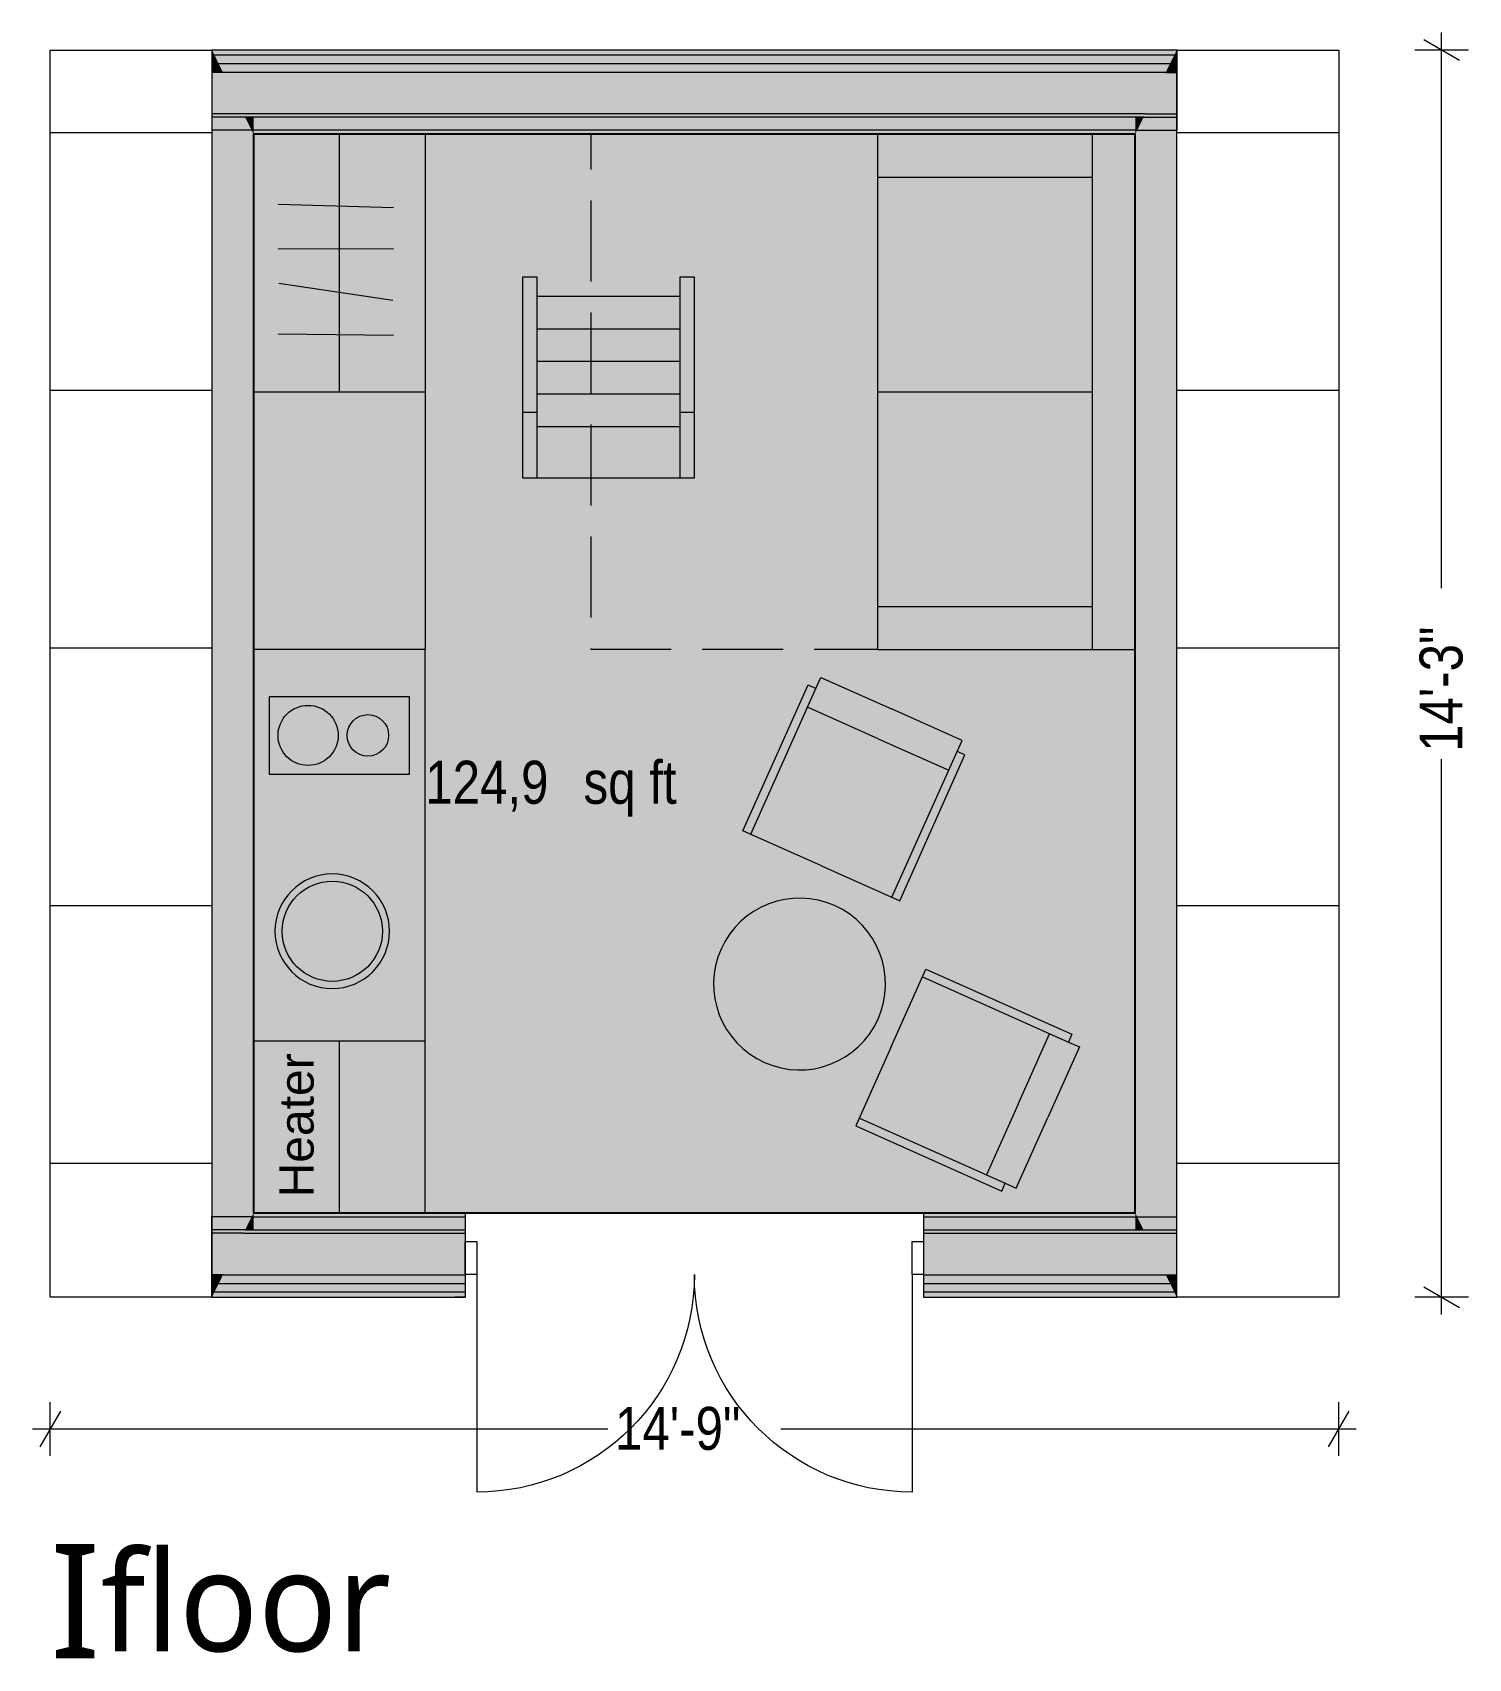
# Model space of a CAD drawing. Header units: millimetres. Extents: x -441769 to -416837, y 102511 to 137331.
# Drawn here: x -430183 to -425169, y 123371 to 129050 of the extents above; entities that cross this region are included whole.
import ezdxf
from ezdxf.enums import TextEntityAlignment as Align

# ---------------------------------------------------------------- set-up
doc = ezdxf.new("R2010")
doc.units = ezdxf.units.MM
doc.header["$MEASUREMENT"] = 0
doc.linetypes.add('Hidden Line', pattern=[391.222223, 282.222223, -109])
for name, color, linetype, lineweight in [('0_Pen_No__1', 7, 'Continuous', 13), ('1.VÄLISSEINAD_Pen_No__1', 7, 'Continuous', 13), ('1.VÄLISSEINAD_Pen_No__19', 255, 'Continuous', 0), ('2.SISUSTUS_Pen_No__101', 252, 'Continuous', 13), ('2D Drafting - General_Pen_No__1', 7, 'Continuous', 13), ('ARCHICAD Doors_Pen_No__1', 7, 'Continuous', 13), ('ARCHICAD Zone Stamps_Pen_No__1', 7, 'Continuous', 13), ('Dimensioning - General_Pen_No__1', 7, 'Continuous', 13), ('Interior - Furniture _Pen_No__101', 252, 'Continuous', 13)]:
    doc.layers.add(name, color=color, linetype=linetype, lineweight=lineweight)
for name, color, linetype in [('1.VÄLISSEINAD', 7, 'Continuous'), ('2.SISUSTUS', 7, 'Continuous'), ('ARCHICAD Doors', 7, 'Continuous'), ('Dimensioning - General', 7, 'Continuous'), ('Interior - Furniture', 7, 'Continuous'), ('Model Unit - Zone', 7, 'Continuous')]:
    doc.layers.add(name, color=color, linetype=linetype)
for name, color, linetype, lineweight, true_color in [('1.VÄLISSEINAD_Pen_No__107', 7, 'Continuous', 13, 0xaaaaaa), ('1.VÄLISSEINAD_Pen_No__61', 7, 'Continuous', 20, 0x6a6a6a), ('2D Drafting - General_Pen_No__102', 7, 'Continuous', 13, 0xcccccc), ('2D Drafting - General_Pen_No__61', 7, 'Continuous', 20, 0x6a6a6a), ('ARCHICAD Doors_Pen_No__23', 7, 'Continuous', 20, 0xff6600), ('ARCHICAD Doors_Pen_No__3', 7, 'Continuous', 18, 0xff6600), ('Interior - Furniture _Pen_No__81', 7, 'Continuous', 20, 0x6a6a6a), ('Interior - Furniture _Pen_No__86', 7, 'Continuous', 20, 0x5555ff), ('Model Unit - Zone_Pen_No__54', 7, 'Continuous', 25, 0xbd8b17)]:
    doc.layers.add(name, color=color, linetype=linetype, lineweight=lineweight, true_color=true_color)
doc.styles.add('GENERATED_STYLE_1', font='arial.ttf')
doc.styles.add('GENERATED_STYLE_2', font='techl___.ttf')
doc.dimstyles.new('GENERATED_STYLE__1', dxfattribs={"dimtxt": 150, "dimasz": 95, "dimexe": 0.18, "dimexo": 0.0625, "dimgap": 0.09, "dimtad": 0, "dimdec": 0, "dimlfac": 0.03937, "dimzin": 0, "dimdsep": 46, "dimlunit": 4, "dimtxsty": 'GENERATED_STYLE_2', "dimblk": 'ARROWHEAD_2', "dimblk1": 'ARROWHEAD_2', "dimblk2": 'ARROWHEAD_2', "dimcen": 0.09, "dimse1": 1, "dimse2": 1, "dimclrd": 7, "dimclre": 7, "dimclrt": 7, "dimadec": 0, "dimazin": 0, "dimtfac": 1, "dimtdec": 4, "dimtmove": 0, "dimatfit": 3, "dimfxl": 1, "dimtolj": 1, "dimtzin": 0, "dimarcsym": 0})
doc.dimstyles.new('GENERATED_STYLE__2', dxfattribs={"dimtxt": 150, "dimasz": 95, "dimexe": 0.18, "dimexo": 0.0625, "dimgap": 0.09, "dimtad": 0, "dimtih": 1, "dimtoh": 1, "dimdec": 0, "dimlfac": 0.03937, "dimzin": 0, "dimdsep": 46, "dimlunit": 4, "dimtxsty": 'GENERATED_STYLE_2', "dimblk": 'ARROWHEAD_2', "dimblk1": 'ARROWHEAD_2', "dimblk2": 'ARROWHEAD_2', "dimcen": 0.09, "dimse1": 1, "dimse2": 1, "dimclrd": 7, "dimclre": 7, "dimclrt": 7, "dimadec": 0, "dimazin": 0, "dimtfac": 1, "dimtdec": 4, "dimtmove": 0, "dimatfit": 3, "dimfxl": 1, "dimtolj": 1, "dimtzin": 0, "dimarcsym": 0})
pattern_1 = [(0, (0, 0), (0, 900), [])]

# ---------------------------------------------------------------- blocks, each defined once
blk = doc.blocks.new('_030_3', base_point=(-428255.4, 126585.6))
at = {"layer": 'Model Unit - Zone_Pen_No__54', "linetype": 'Continuous', "lineweight": 0, "true_color": 0xede1c4}
blk.add_hatch(color=254, dxfattribs=at).paths.add_polyline_path([(-429411.8, 124927), (-426332.8, 124927), (-426332.8, 128695), (-429411.8, 128695)])
at = {"layer": 'ARCHICAD Zone Stamps_Pen_No__1', "color": 7, "lineweight": 13, "style": 'GENERATED_STYLE_2'}
for tag, p in [('DUMMY_342', (-428811.8, 126506.4)), ('DUMMY_343', (-428307.1, 126506.3))]:
    blk.add_attdef(tag, text='', height=150, dxfattribs=at).set_placement(p, align=Align.TOP_LEFT)
blk = doc.blocks.new('Wall_1', base_point=(-429556.8, 128989))
at = {"layer": '1.VÄLISSEINAD_Pen_No__107', "linetype": 'Continuous', "lineweight": 13, "true_color": 0xaaaaaa}
for points in [[(-429556.8, 128971), (-429547.9, 128971), (-429556.8, 128989)], [(-429533.1, 128941), (-429547.9, 128971), (-429556.8, 128971), (-429556.8, 128941)], [(-429518.3, 128911), (-429533.1, 128941), (-429556.8, 128941), (-429556.8, 128911)], [(-429446.8, 128766), (-429518.3, 128911), (-429556.8, 128911), (-429556.8, 128766)], [(-429440.9, 128754), (-429446.8, 128766), (-429556.8, 128766), (-429556.8, 128754)], [(-429418.7, 128709), (-429440.9, 128754), (-429556.8, 128754), (-429556.8, 128709)], [(-429440.9, 124868), (-429418.7, 124913), (-429556.8, 124913), (-429556.8, 124868)], [(-429446.8, 124856), (-429440.9, 124868), (-429556.8, 124868), (-429556.8, 124856)], [(-429518.3, 124711), (-429446.8, 124856), (-429556.8, 124856), (-429556.8, 124711)], [(-429533.1, 124681), (-429518.3, 124711), (-429556.8, 124711), (-429556.8, 124681)], [(-429547.9, 124651), (-429533.1, 124681), (-429556.8, 124681), (-429556.8, 124651)], [(-429547.9, 124651), (-429556.8, 124651), (-429556.8, 124633)]]:
    blk.add_hatch(color=253, dxfattribs=at).paths.add_polyline_path(points)
at = {"layer": '1.VÄLISSEINAD_Pen_No__61', "linetype": 'Continuous', "lineweight": 20, "true_color": 0x6a6a6a}
for points in [[(-429556.8, 128709), (-429556.8, 128695), (-429411.8, 128695), (-429418.7, 128709)], [(-429411.8, 124927), (-429411.8, 128695), (-429556.8, 128695), (-429556.8, 124927)], [(-429556.8, 124913), (-429418.7, 124913), (-429411.8, 124927), (-429556.8, 124927)]]:
    blk.add_hatch(color=251, dxfattribs=at).paths.add_polyline_path(points)
at = {"layer": '1.VÄLISSEINAD_Pen_No__1', "color": 7, "linetype": 'Continuous', "lineweight": 13}
for p, q in [((-429547.9, 128971), (-429556.8, 128971)), ((-429533.1, 128941), (-429556.8, 128941)), ((-429518.3, 128911), (-429556.8, 128911)), ((-429446.8, 128766), (-429556.8, 128766)), ((-429440.9, 128754), (-429556.8, 128754)), ((-429418.7, 128709), (-429556.8, 128709)), ((-429418.7, 124913), (-429556.8, 124913)), ((-429440.9, 124868), (-429556.8, 124868)), ((-429446.8, 124856), (-429556.8, 124856)), ((-429518.3, 124711), (-429556.8, 124711)), ((-429533.1, 124681), (-429556.8, 124681)), ((-429547.9, 124651), (-429556.8, 124651))]:
    blk.add_line(p, q, dxfattribs=at)
at = {"layer": '1.VÄLISSEINAD_Pen_No__1', "color": 7, "linetype": 'Continuous', "lineweight": 13, "flags": 128}
for points in [[(-429556.8, 128989), (-429556.8, 128971)], [(-429556.8, 128971), (-429556.8, 128941)], [(-429556.8, 128941), (-429556.8, 128911)], [(-429556.8, 128911), (-429556.8, 128766)], [(-429556.8, 128766), (-429556.8, 128754)], [(-429556.8, 128754), (-429556.8, 128709)], [(-429556.8, 124868), (-429556.8, 124913)], [(-429556.8, 124856), (-429556.8, 124868)], [(-429556.8, 124711), (-429556.8, 124856)], [(-429556.8, 124681), (-429556.8, 124711)], [(-429556.8, 124651), (-429556.8, 124681)], [(-429556.8, 124633), (-429556.8, 124651)]]:
    blk.add_lwpolyline(points, dxfattribs=at)
at = {"layer": '1.VÄLISSEINAD_Pen_No__19', "color": 255, "linetype": 'Continuous', "lineweight": 0, "flags": 128}
for points in [[(-429556.8, 128709), (-429556.8, 124913)], [(-429411.8, 124927), (-429411.8, 128695)]]:
    blk.add_lwpolyline(points, dxfattribs=at)
blk = doc.blocks.new('Wall_2', base_point=(-426187.8, 124633))
at = {"layer": '1.VÄLISSEINAD_Pen_No__107', "linetype": 'Continuous', "lineweight": 13, "true_color": 0xaaaaaa}
for points in [[(-426196.7, 128971), (-426187.8, 128971), (-426187.8, 128989)], [(-426211.5, 128941), (-426226.3, 128911), (-426187.8, 128911), (-426187.8, 128941)], [(-426196.7, 128971), (-426211.5, 128941), (-426187.8, 128941), (-426187.8, 128971)], [(-426226.3, 128911), (-426297.8, 128766), (-426187.8, 128766), (-426187.8, 128911)], [(-426303.7, 128754), (-426325.9, 128709), (-426187.8, 128709), (-426187.8, 128754)], [(-426297.8, 128766), (-426303.7, 128754), (-426187.8, 128754), (-426187.8, 128766)], [(-426325.9, 124913), (-426303.7, 124868), (-426187.8, 124868), (-426187.8, 124913)], [(-426303.7, 124868), (-426297.8, 124856), (-426187.8, 124856), (-426187.8, 124868)], [(-426297.8, 124856), (-426226.3, 124711), (-426187.8, 124711), (-426187.8, 124856)], [(-426226.3, 124711), (-426211.5, 124681), (-426187.8, 124681), (-426187.8, 124711)], [(-426211.5, 124681), (-426196.7, 124651), (-426187.8, 124651), (-426187.8, 124681)], [(-426187.8, 124651), (-426196.7, 124651), (-426187.8, 124633)]]:
    blk.add_hatch(color=253, dxfattribs=at).paths.add_polyline_path(points)
at = {"layer": '1.VÄLISSEINAD_Pen_No__61', "linetype": 'Continuous', "lineweight": 20, "true_color": 0x6a6a6a}
for points in [[(-426332.8, 128695), (-426187.8, 128695), (-426187.8, 128709), (-426325.9, 128709)], [(-426332.8, 128695), (-426332.8, 124927), (-426187.8, 124927), (-426187.8, 128695)], [(-426332.8, 124927), (-426325.9, 124913), (-426187.8, 124913), (-426187.8, 124927)]]:
    blk.add_hatch(color=251, dxfattribs=at).paths.add_polyline_path(points)
at = {"layer": '1.VÄLISSEINAD_Pen_No__1', "color": 7, "linetype": 'Continuous', "lineweight": 13}
for p, q in [((-426211.5, 128941), (-426187.8, 128941)), ((-426196.7, 128971), (-426187.8, 128971)), ((-426226.3, 128911), (-426187.8, 128911)), ((-426303.7, 128754), (-426187.8, 128754)), ((-426297.8, 128766), (-426187.8, 128766)), ((-426325.9, 128709), (-426187.8, 128709)), ((-426325.9, 124913), (-426187.8, 124913)), ((-426303.7, 124868), (-426187.8, 124868)), ((-426297.8, 124856), (-426187.8, 124856)), ((-426226.3, 124711), (-426187.8, 124711)), ((-426211.5, 124681), (-426187.8, 124681)), ((-426196.7, 124651), (-426187.8, 124651))]:
    blk.add_line(p, q, dxfattribs=at)
at = {"layer": '1.VÄLISSEINAD_Pen_No__1', "color": 7, "linetype": 'Continuous', "lineweight": 13, "flags": 128}
for points in [[(-426187.8, 128989), (-426187.8, 128971)], [(-426187.8, 128971), (-426187.8, 128941)], [(-426187.8, 128941), (-426187.8, 128911)], [(-426187.8, 128911), (-426187.8, 128766)], [(-426187.8, 128766), (-426187.8, 128754)], [(-426187.8, 128754), (-426187.8, 128709)], [(-426187.8, 124868), (-426187.8, 124913)], [(-426187.8, 124856), (-426187.8, 124868)], [(-426187.8, 124711), (-426187.8, 124856)], [(-426187.8, 124681), (-426187.8, 124711)], [(-426187.8, 124651), (-426187.8, 124681)], [(-426187.8, 124633), (-426187.8, 124651)]]:
    blk.add_lwpolyline(points, dxfattribs=at)
at = {"layer": '1.VÄLISSEINAD_Pen_No__19', "color": 255, "linetype": 'Continuous', "lineweight": 0, "flags": 128}
for points in [[(-426332.8, 128695), (-426332.8, 124927)], [(-426187.8, 124913), (-426187.8, 128709)]]:
    blk.add_lwpolyline(points, dxfattribs=at)
blk = doc.blocks.new('Wall_3', base_point=(-426187.8, 128989))
at = {"layer": '1.VÄLISSEINAD_Pen_No__107', "linetype": 'Continuous', "lineweight": 13, "true_color": 0xaaaaaa}
for points in [[(-426187.8, 128989), (-429556.8, 128989), (-429547.9, 128971), (-426196.7, 128971)], [(-426196.7, 128971), (-429547.9, 128971), (-429533.1, 128941), (-426211.5, 128941)], [(-426211.5, 128941), (-429533.1, 128941), (-429518.3, 128911), (-426226.3, 128911)], [(-426226.3, 128911), (-429518.3, 128911), (-429446.8, 128766), (-426297.8, 128766)], [(-426297.8, 128766), (-429446.8, 128766), (-429440.9, 128754), (-426303.7, 128754)], [(-429411.8, 128709), (-426332.8, 128709), (-426332.8, 128754), (-429411.8, 128754)], [(-429411.8, 128695), (-426332.8, 128695), (-426332.8, 128709), (-429411.8, 128709)]]:
    blk.add_hatch(color=253, dxfattribs=at).paths.add_polyline_path(points)
at = {"layer": '1.VÄLISSEINAD_Pen_No__61', "linetype": 'Continuous', "lineweight": 20, "true_color": 0x6a6a6a}
for points in [[(-429411.8, 128754), (-429440.9, 128754), (-429418.7, 128709), (-429411.8, 128709)], [(-426332.8, 128709), (-426325.9, 128709), (-426303.7, 128754), (-426332.8, 128754)], [(-429418.7, 128709), (-429411.8, 128695), (-429411.8, 128709)], [(-426332.8, 128695), (-426325.9, 128709), (-426332.8, 128709)]]:
    blk.add_hatch(color=251, dxfattribs=at).paths.add_polyline_path(points)
at = {"layer": '1.VÄLISSEINAD_Pen_No__1', "color": 7, "linetype": 'Continuous', "lineweight": 13}
for p, q in [((-426196.7, 128971), (-429547.9, 128971)), ((-426211.5, 128941), (-429533.1, 128941)), ((-426226.3, 128911), (-429518.3, 128911)), ((-426297.8, 128766), (-429446.8, 128766)), ((-429411.8, 128754), (-429440.9, 128754)), ((-426332.8, 128754), (-429411.8, 128754)), ((-426303.7, 128754), (-426332.8, 128754)), ((-429411.8, 128709), (-429418.7, 128709)), ((-426332.8, 128709), (-429411.8, 128709)), ((-426325.9, 128709), (-426332.8, 128709))]:
    blk.add_line(p, q, dxfattribs=at)
at = {"layer": '1.VÄLISSEINAD_Pen_No__1', "color": 7, "linetype": 'Continuous', "lineweight": 13, "flags": 128}
for points in [[(-426187.8, 128989), (-429556.8, 128989)], [(-429411.8, 128695), (-426332.8, 128695)]]:
    blk.add_lwpolyline(points, dxfattribs=at)
blk = doc.blocks.new('Double Door 21')
at = {"layer": 'ARCHICAD Doors_Pen_No__1', "color": 7, "linetype": 'Continuous', "lineweight": 13}
for p, q in [((-800, 79), (-837, 79)), ((-800, 79), (-837, 79)), ((-800, 61), (-800, 79)), ((-800, 61), (-800, 79)), ((-800, 31), (-800, 61)), ((-800, 31), (-800, 61)), ((800, 61), (800, 79)), ((800, 61), (800, 79)), ((800, 79), (837, 79)), ((800, 79), (837, 79)), ((800, 31), (800, 61)), ((800, 31), (800, 61)), ((-800, 1), (-800, 31)), ((-800, 1), (-800, 31)), ((-800, 0), (-800, 1)), ((-800, 0), (-800, 1)), ((-800, -115), (-800, 0)), ((-800, -115), (-800, 0)), ((800, 1), (800, 31)), ((800, 1), (800, 31)), ((800, 0), (800, 1)), ((800, 0), (800, 1)), ((800, -115), (800, 0)), ((800, -115), (800, 0)), ((-800, -144), (-800, -115)), ((-800, -144), (-800, -115)), ((-800, -144), (-800, -115)), ((-800, -156), (-800, -144)), ((-800, -156), (-800, -144)), ((-800, -156), (-800, -144)), ((-800, -201), (-800, -156)), ((-800, -201), (-800, -156)), ((-800, -201), (-800, -156)), ((800, -144), (800, -115)), ((800, -144), (800, -115)), ((800, -144), (800, -115)), ((800, -156), (800, -144)), ((800, -156), (800, -144)), ((800, -156), (800, -144)), ((800, -201), (800, -156)), ((800, -201), (800, -156)), ((800, -201), (800, -156)), ((-800, -215), (-837, -215)), ((-800, -215), (-837, -215)), ((-800, -215), (-800, -201)), ((-800, -215), (-800, -201)), ((-800, -215), (-800, -201)), ((800, -215), (800, -201)), ((800, -215), (800, -201)), ((800, -215), (800, -201)), ((800, -215), (837, -215)), ((800, -215), (837, -215))]:
    blk.add_line(p, q, dxfattribs=at)
at = {"layer": 'ARCHICAD Doors_Pen_No__23', "color": 30, "linetype": 'Continuous', "lineweight": 20, "true_color": 0xff6600}
for p, q in [((-760, 0), (-800, 0)), ((-800, 0), (-800, -115)), ((-760, -115), (-760, 0)), ((800, 0), (760, 0)), ((760, 0), (760, -115)), ((800, -115), (800, 0)), ((-800, -115), (-760, -115)), ((760, -115), (800, -115))]:
    blk.add_line(p, q, dxfattribs=at)
at = {"layer": 'ARCHICAD Doors_Pen_No__3', "color": 30, "linetype": 'Continuous', "lineweight": 18, "true_color": 0xff6600}
for p, q in [((-760, 0), (-760, 760)), ((760, 0), (760, 760))]:
    blk.add_line(p, q, dxfattribs=at)
for centre, start, end in [((-760, 0), 0, 90), ((760, 0), 90, 180)]:
    blk.add_arc(centre, 760, start, end, dxfattribs=at)
blk = doc.blocks.new('Wall_4', base_point=(-426187.8, 124633))
at = {"layer": '1.VÄLISSEINAD_Pen_No__107', "linetype": 'Continuous', "lineweight": 13, "true_color": 0xaaaaaa}
for points in [[(-429411.8, 124927), (-429411.8, 124913), (-428672.3, 124913), (-428672.3, 124927)], [(-429411.8, 124913), (-429411.8, 124868), (-428672.3, 124868), (-428672.3, 124913)], [(-427072.3, 124913), (-426332.8, 124913), (-426332.8, 124927), (-427072.3, 124927)], [(-426332.8, 124913), (-427072.3, 124913), (-427072.3, 124868), (-426332.8, 124868)], [(-429446.8, 124856), (-429518.3, 124711), (-428672.3, 124711), (-428672.3, 124856)], [(-429440.9, 124868), (-429446.8, 124856), (-428672.3, 124856), (-428672.3, 124868)], [(-427072.3, 124856), (-426297.8, 124856), (-426303.7, 124868), (-427072.3, 124868)], [(-427072.3, 124711), (-426226.3, 124711), (-426297.8, 124856), (-427072.3, 124856)], [(-429533.1, 124681), (-429547.9, 124651), (-428672.3, 124651), (-428672.3, 124681)], [(-429518.3, 124711), (-429533.1, 124681), (-428672.3, 124681), (-428672.3, 124711)], [(-427072.3, 124681), (-426211.5, 124681), (-426226.3, 124711), (-427072.3, 124711)], [(-427072.3, 124651), (-426196.7, 124651), (-426211.5, 124681), (-427072.3, 124681)], [(-429547.9, 124651), (-429556.8, 124633), (-428672.3, 124633), (-428672.3, 124651)], [(-426196.7, 124651), (-427072.3, 124651), (-427072.3, 124633), (-426187.8, 124633)]]:
    blk.add_hatch(color=253, dxfattribs=at).paths.add_polyline_path(points)
at = {"layer": '1.VÄLISSEINAD_Pen_No__61', "linetype": 'Continuous', "lineweight": 20, "true_color": 0x6a6a6a}
for points in [[(-429411.8, 124913), (-429418.7, 124913), (-429440.9, 124868), (-429411.8, 124868)], [(-429411.8, 124927), (-429418.7, 124913), (-429411.8, 124913)], [(-426325.9, 124913), (-426332.8, 124927), (-426332.8, 124913)], [(-426332.8, 124868), (-426303.7, 124868), (-426325.9, 124913), (-426332.8, 124913)]]:
    blk.add_hatch(color=251, dxfattribs=at).paths.add_polyline_path(points)
at = {"layer": '1.VÄLISSEINAD_Pen_No__1', "color": 7, "linetype": 'Continuous', "lineweight": 13}
for p, q in [((-429418.7, 124913), (-429411.8, 124913)), ((-429411.8, 124913), (-428672.3, 124913)), ((-428672.3, 124927), (-428709.3, 124927)), ((-428672.3, 124927), (-428672.3, 124913)), ((-428672.3, 124927), (-428672.3, 124913)), ((-428672.3, 124913), (-428672.3, 124868)), ((-428672.3, 124913), (-428672.3, 124868)), ((-427072.3, 124927), (-427035.3, 124927)), ((-427072.3, 124927), (-427072.3, 124913)), ((-427072.3, 124927), (-427072.3, 124913)), ((-427072.3, 124913), (-426332.8, 124913)), ((-427072.3, 124913), (-427072.3, 124868)), ((-427072.3, 124913), (-427072.3, 124868)), ((-426332.8, 124913), (-426325.9, 124913)), ((-429446.8, 124856), (-428672.3, 124856)), ((-429440.9, 124868), (-429411.8, 124868)), ((-429411.8, 124868), (-428672.3, 124868)), ((-428672.3, 124868), (-428672.3, 124856)), ((-428672.3, 124868), (-428672.3, 124856)), ((-428672.3, 124856), (-428672.3, 124827)), ((-428672.3, 124856), (-428672.3, 124827)), ((-427072.3, 124868), (-426332.8, 124868)), ((-427072.3, 124868), (-427072.3, 124856)), ((-427072.3, 124868), (-427072.3, 124856)), ((-427072.3, 124856), (-426297.8, 124856)), ((-427072.3, 124856), (-427072.3, 124827)), ((-427072.3, 124856), (-427072.3, 124827)), ((-426332.8, 124868), (-426303.7, 124868)), ((-428672.3, 124827), (-428672.3, 124712)), ((-427072.3, 124827), (-427072.3, 124712)), ((-429533.1, 124681), (-428672.3, 124681)), ((-429518.3, 124711), (-428672.3, 124711)), ((-428672.3, 124712), (-428672.3, 124711)), ((-428672.3, 124711), (-428672.3, 124681)), ((-428672.3, 124681), (-428672.3, 124651)), ((-427072.3, 124712), (-427072.3, 124711)), ((-427072.3, 124711), (-426226.3, 124711)), ((-427072.3, 124711), (-427072.3, 124681)), ((-427072.3, 124681), (-426211.5, 124681)), ((-427072.3, 124681), (-427072.3, 124651)), ((-429547.9, 124651), (-428672.3, 124651)), ((-428672.3, 124633), (-428709.3, 124633)), ((-428672.3, 124651), (-428672.3, 124633)), ((-427072.3, 124651), (-426196.7, 124651)), ((-427072.3, 124651), (-427072.3, 124633)), ((-427072.3, 124633), (-427035.3, 124633))]:
    blk.add_line(p, q, dxfattribs=at)
at = {"layer": '1.VÄLISSEINAD_Pen_No__1', "color": 7, "linetype": 'Continuous', "lineweight": 13, "flags": 128}
for points in [[(-428672.3, 124927), (-429411.8, 124927)], [(-426332.8, 124927), (-427072.3, 124927)], [(-429556.8, 124633), (-428672.3, 124633)], [(-427072.3, 124633), (-426187.8, 124633)]]:
    blk.add_lwpolyline(points, dxfattribs=at)
at = {"layer": 'ARCHICAD Doors', "color": 21, "linetype": 'Continuous', "lineweight": 18, "true_color": 0xff9955, "xscale": -1, "zscale": 1000, "rotation": 180}
blk.add_blockref('Double Door 21', (-427872.3, 124712), dxfattribs=at)
blk = doc.blocks.new('Sofa 21')
at = {"layer": '2.SISUSTUS_Pen_No__101', "color": 252, "linetype": 'Continuous', "lineweight": 13}
for p, q in [((1800, 900), (0, 900)), ((0, 900), (0, 0)), ((1800, 0), (1800, 900)), ((0, 750), (1800, 750)), ((150, 0), (150, 750)), ((900, 0), (900, 750)), ((1650, 0), (1650, 750)), ((0, 0), (1800, 0))]:
    blk.add_line(p, q, dxfattribs=at)
blk = doc.blocks.new('Designer Table 05 21')
at = {"layer": '2.SISUSTUS_Pen_No__101', "color": 252, "linetype": 'Continuous', "lineweight": 13}
for start, end in [(0, 180), (180, 0)]:
    blk.add_arc((0, 0), 300, start, end, dxfattribs=at)
blk = doc.blocks.new('Armchair 02 21')
at = {"layer": '2.SISUSTUS_Pen_No__101', "color": 252, "linetype": 'Continuous', "lineweight": 13}
for p, q in [((30, 558), (30, 600)), ((30, 600), (300, 600)), ((570, 600), (300, 600)), ((570, 558), (570, 600)), ((0, 0), (0, 558)), ((0, 558), (30, 558)), ((30, 0), (30, 558)), ((600, 558), (570, 558)), ((570, 0), (570, 558)), ((600, 0), (600, 558)), ((300, 486.2), (30, 486.2)), ((300, 486.2), (570, 486.2)), ((300, 0), (0, 0)), ((300, 0), (600, 0))]:
    blk.add_line(p, q, dxfattribs=at)
blk = doc.blocks.new('Cupboard 21')
at = {"layer": 'Interior - Furniture _Pen_No__101', "color": 252, "linetype": 'Continuous', "lineweight": 13}
for p, q in [((1800, 600), (0, 600)), ((0, 600), (0, 0)), ((900, 0), (900, 600)), ((900, 0), (900, 600)), ((1800, 0), (1800, 600)), ((1102.1, 86), (1097.9, 489)), ((1279.9, 88.2), (1220.1, 486.8)), ((1399.1, 85.9), (1400.9, 489.1)), ((1556, 86), (1544, 489)), ((900, 300), (1800, 300)), ((0, 0), (1800, 0))]:
    blk.add_line(p, q, dxfattribs=at)
blk = doc.blocks.new('Cabinet Base Single Door 21')
at = {"layer": 'Interior - Furniture _Pen_No__101', "color": 252, "linetype": 'Continuous', "lineweight": 13}
for p, q in [((0, 600), (768, 600)), ((0, 0), (768, 0))]:
    blk.add_line(p, q, dxfattribs=at)
blk.add_circle((384, 325), 175, dxfattribs=at)
for start, end in [(0, 180), (180, 0)]:
    blk.add_arc((384, 325), 200, start, end, dxfattribs=at)
blk = doc.blocks.new('Cabinet Base Cooktop+Oven 21')
at = {"layer": 'Interior - Furniture _Pen_No__101', "color": 252, "linetype": 'Continuous', "lineweight": 13}
for p, q in [((0, 600), (600, 600)), ((435, 545), (165, 545)), ((165, 545), (165, 55)), ((435, 55), (435, 545)), ((0, 0), (600, 0)), ((165, 55), (435, 55))]:
    blk.add_line(p, q, dxfattribs=at)
for centre, radius in [((300, 409.27), 105), ((300, 200.53), 72.5)]:
    blk.add_circle(centre, radius, dxfattribs=at)
blk = doc.blocks.new('Refrigerator 21')
at = {"layer": 'Interior - Furniture _Pen_No__101', "color": 252, "linetype": 'Continuous', "lineweight": 13}
for p, q in [((600, 600), (0, 600)), ((0, 600), (0, 0)), ((600, 0), (600, 600)), ((0, 0), (600, 0))]:
    blk.add_line(p, q, dxfattribs=at)
blk = doc.blocks.new('Washer 21')
at = {"layer": 'Interior - Furniture _Pen_No__101', "color": 252, "linetype": 'Continuous', "lineweight": 13}
for p, q in [((-300, 0), (-300, -300)), ((300, 0), (-300, 0)), ((300, -300), (300, 0)), ((-300, -300), (300, -300))]:
    blk.add_line(p, q, dxfattribs=at)
at = {"layer": 'Interior - Furniture _Pen_No__86', "color": 173, "lineweight": 20, "true_color": 0x5555ff, "style": 'GENERATED_STYLE_1'}
blk.add_attdef('stDisplayText', text='', height=120, rotation=180, dxfattribs=at).set_placement((0, -144.1), align=Align.MIDDLE_CENTER)
blk = doc.blocks.new('Ship Ladder 21')
at = {"layer": 'Interior - Furniture _Pen_No__81', "color": 251, "linetype": 'Continuous', "lineweight": 20, "true_color": 0x6a6a6a}
for p, q in [((471.4, 300), (0, 300)), ((0, 300), (0, 249.2)), ((471.4, 249.2), (471.4, 300)), ((700, 300), (471.4, 300)), ((700, 249.2), (700, 300)), ((0, 249.2), (471.4, 249.2)), ((66.7, 249.2), (66.7, -249.2)), ((180.6, 249.2), (180.6, -249.2)), ((294.5, 249.2), (294.5, -249.2)), ((408.3, 249.2), (408.3, -249.2)), ((471.4, 249.2), (700, 249.2)), ((522.2, 249.2), (522.2, -249.2)), ((700, -249.2), (700, 249.2)), ((0, -249.2), (0, -300)), ((471.4, -249.2), (0, -249.2)), ((471.4, -300), (471.4, -249.2)), ((700, -249.2), (471.4, -249.2)), ((700, -300), (700, -249.2)), ((0, -300), (471.4, -300)), ((471.4, -300), (700, -300))]:
    blk.add_line(p, q, dxfattribs=at)
blk = doc.blocks.new('*D168')
at = {"layer": 'Dimensioning - General_Pen_No__1', "color": 7, "linetype": 'Continuous', "lineweight": 13, "transparency": 16777216}
for p, q in [((-425263, 128989), (-425263, 129050.1)), ((-425169.2, 128989), (-425356.7, 128989)), ((-425200.5, 128952.9), (-425325.5, 129025.1)), ((-425263, 127109.3), (-425263, 128989)), ((-425263, 124633), (-425263, 126512.6)), ((-425325.5, 124669.1), (-425200.5, 124596.9)), ((-425169.2, 124633), (-425356.7, 124633)), ((-425263, 124571.8), (-425263, 124633))]:
    blk.add_line(p, q, dxfattribs=at)
at = {"layer": 'Dimensioning - General_Pen_No__1', "color": 7, "lineweight": 13, "transparency": 16777216, "insert": (-425188, 126537.5), "char_height": 150, "attachment_point": 7, "rotation": 90, "style": 'GENERATED_STYLE_2'}
blk.add_mtext('\\A1;{\\pql;\\fTechnicLite|b0|i0|c2|p2;14\'-3"}', dxfattribs=at)
blk = doc.blocks.new('ARROWHEAD_2')
at = {"color": 0, "linetype": 'Continuous', "lineweight": 0}
for p, q in [((-0.378, -0.655), (0.378, 0.655)), ((0, 0), (-1, 0))]:
    blk.add_line(p, q, dxfattribs=at)
blk = doc.blocks.new('*D169')
at = {"layer": 'Dimensioning - General_Pen_No__1', "color": 7, "linetype": 'Continuous', "lineweight": 13, "transparency": 16777216}
for p, q in [((-430122.3, 124078.8), (-430122.3, 124266.3)), ((-425622.3, 124078.8), (-425622.3, 124266.3)), ((-430086.2, 124235.1), (-430158.4, 124110.1)), ((-425658.4, 124110.1), (-425586.2, 124235.1)), ((-430183.4, 124172.6), (-430122.3, 124172.6)), ((-430122.3, 124172.6), (-428174.3, 124172.6)), ((-427570.3, 124172.6), (-425622.3, 124172.6)), ((-425622.3, 124172.6), (-425561.2, 124172.6))]:
    blk.add_line(p, q, dxfattribs=at)
at = {"layer": 'Dimensioning - General_Pen_No__1', "color": 7, "lineweight": 13, "transparency": 16777216, "insert": (-428149.4, 124097.6), "char_height": 150, "attachment_point": 7, "style": 'GENERATED_STYLE_2'}
blk.add_mtext('\\A1;{\\pql;\\fTechnicLite|b0|i0|c2|p2;14\'-9"}', dxfattribs=at)

msp = doc.modelspace()

# ---------------------------------------------------------------- hatches: boundary and pattern name
at = {"layer": '2D Drafting - General_Pen_No__61', "linetype": 'Continuous', "lineweight": 20, "true_color": 0x6a6a6a}
h = msp.add_hatch(dxfattribs=at)
h.set_pattern_fill('VALTSKATUS_RISTI', color=251, style=0, pattern_type=2)
h.set_pattern_definition(pattern_1)
h.paths.add_polyline_path([(-430122.3, 128989), (-429556.8, 128989), (-429556.8, 124633), (-430122.3, 124633)])
h = msp.add_hatch(dxfattribs=at)
h.set_pattern_fill('VALTSKATUS_RISTI', color=251, style=0, pattern_type=2)
h.set_pattern_definition(pattern_1)
h.paths.add_polyline_path([(-426187.8, 124633), (-426187.8, 128989), (-425622.3, 128989), (-425622.3, 124633)])

# ---------------------------------------------------------------- linework, layer by layer
at = {"layer": '2D Drafting - General_Pen_No__1', "color": 7, "linetype": 'Continuous', "lineweight": 13, "flags": 128}
for points in [[(-430122.3, 128989), (-429556.8, 128989), (-429556.8, 124633), (-430122.3, 124633)], [(-426187.8, 124633), (-426187.8, 128989), (-425622.3, 128989), (-425622.3, 124633)]]:
    msp.add_lwpolyline(points, close=True, dxfattribs=at)
at = {"layer": '2D Drafting - General_Pen_No__102', "color": 254, "linetype": 'Hidden Line', "lineweight": 13, "true_color": 0xcccccc, "flags": 128}
msp.add_lwpolyline([(-428232.8, 128695), (-427232.8, 128695), (-427232.8, 126895), (-428232.8, 126895)], close=True, dxfattribs=at)
at = {"layer": 'Model Unit - Zone_Pen_No__54', "color": 42, "linetype": 'Continuous', "lineweight": 25, "true_color": 0xbd8b17, "flags": 128}
msp.add_lwpolyline([(-429411.8, 124927), (-426332.8, 124927), (-426332.8, 128695), (-429411.8, 128695)], close=True, dxfattribs=at)

# ---------------------------------------------------------------- block references
at = {"layer": '1.VÄLISSEINAD', "color": 255, "lineweight": 0}
for name, p in [('Wall_1', (-429556.8, 128989)), ('Wall_2', (-426187.8, 124633))]:
    msp.add_blockref(name, p, dxfattribs=at)
at = {"layer": '1.VÄLISSEINAD', "color": 7, "lineweight": 35}
for name, p in [('Wall_3', (-426187.8, 128989)), ('Wall_4', (-426187.8, 124633))]:
    msp.add_blockref(name, p, dxfattribs=at)
at = {"layer": '2.SISUSTUS', "color": 104, "linetype": 'Continuous', "lineweight": 20, "true_color": 0x029e21, "zscale": 1000}
for name, p, rotation in [('Sofa 21', (-427232.8, 128695), 270), ('Designer Table 05 21', (-427505, 125726.5), 245.938750100611), ('Armchair 02 21', (-427063.6, 125778.7), 245.938750100611)]:
    msp.add_blockref(name, p, dxfattribs=dict(at, rotation=rotation))
at = {"layer": '2.SISUSTUS', "color": 104, "linetype": 'Continuous', "lineweight": 20, "true_color": 0x029e21, "xscale": -1, "zscale": 1000, "rotation": 335.938750100611}
msp.add_blockref('Armchair 02 21', (-427154.9, 126017.3), dxfattribs=at)
at = {"layer": 'Interior - Furniture', "color": 104, "linetype": 'Continuous', "lineweight": 20, "true_color": 0x029e21, "xscale": -1, "zscale": 1000, "rotation": 270}
msp.add_blockref('Cupboard 21', (-429411.8, 126895), dxfattribs=at)
at = {"layer": 'Interior - Furniture', "color": 104, "linetype": 'Continuous', "lineweight": 20, "true_color": 0x029e21, "zscale": 1000}
for name, p, rotation in [('Ship Ladder 21', (-428172.3, 128195), 270), ('Cabinet Base Cooktop+Oven 21', (-428811.8, 126295), 90), ('Cabinet Base Single Door 21', (-428811.8, 125527), 90), ('Refrigerator 21', (-428811.8, 124927), 90)]:
    msp.add_blockref(name, p, dxfattribs=dict(at, rotation=rotation))
at = {"layer": 'Interior - Furniture', "color": 104, "linetype": 'Continuous', "lineweight": 20, "true_color": 0x029e21}
ref = msp.add_blockref('Washer 21', (-429411.8, 125227), dxfattribs=dict(at, zscale=1000, rotation=90))
ref.add_attrib('stDisplayText', 'Heater', dxfattribs={"layer": 'Interior - Furniture _Pen_No__86', "color": 173, "lineweight": 20, "true_color": 0x5555ff, "height": 120, "rotation": 90, "style": 'GENERATED_STYLE_1'}).set_placement((-429261.8, 125232.9), align=Align.MIDDLE_CENTER)
at = {"layer": 'Model Unit - Zone', "color": 7, "linetype": 'Continuous', "lineweight": 13}
msp.add_blockref('_030_3', (-428255.4, 126585.6), dxfattribs=at).add_auto_attribs({'DUMMY_342': '124,9', 'DUMMY_343': ' sq ft'})

# ---------------------------------------------------------------- texts
at = {"layer": '0_Pen_No__1', "color": 7, "linetype": 'Continuous', "lineweight": 13, "insert": (-430122.3, 123366), "char_height": 400, "attachment_point": 7, "style": 'GENERATED_STYLE_2'}
msp.add_mtext('\\A1;\\pxql;{\\fRoboto|b0|i0|c0|p2;I\\H0.875x;floor}', dxfattribs=at)

# ---------------------------------------------------------------- dimensions: what is measured, and where the dimension line sits
at = {"layer": 'Dimensioning - General', "color": 7, "linetype": 'Continuous', "lineweight": 13}
dim = msp.add_linear_dim(base=(-425263, 128989), p1=(-430122.3, 124633), p2=(-429556.8, 128989), angle=90, dimstyle='GENERATED_STYLE__1', dxfattribs=at)
dim.commit()
dim.dimension.update_dxf_attribs({"geometry": '*D168', "text_midpoint": (-425263, 126817), "dimtype": 160, "text_rotation": 90})
dim = msp.add_linear_dim(base=(-425622.3, 124172.6), p1=(-430122.3, 124633), p2=(-425622.3, 124633), dimstyle='GENERATED_STYLE__2', dxfattribs=at)
dim.commit()
dim.dimension.update_dxf_attribs({"geometry": '*D169', "text_midpoint": (-427869.9, 124172.6), "dimtype": 160})

doc.saveas('drawing.dxf')
